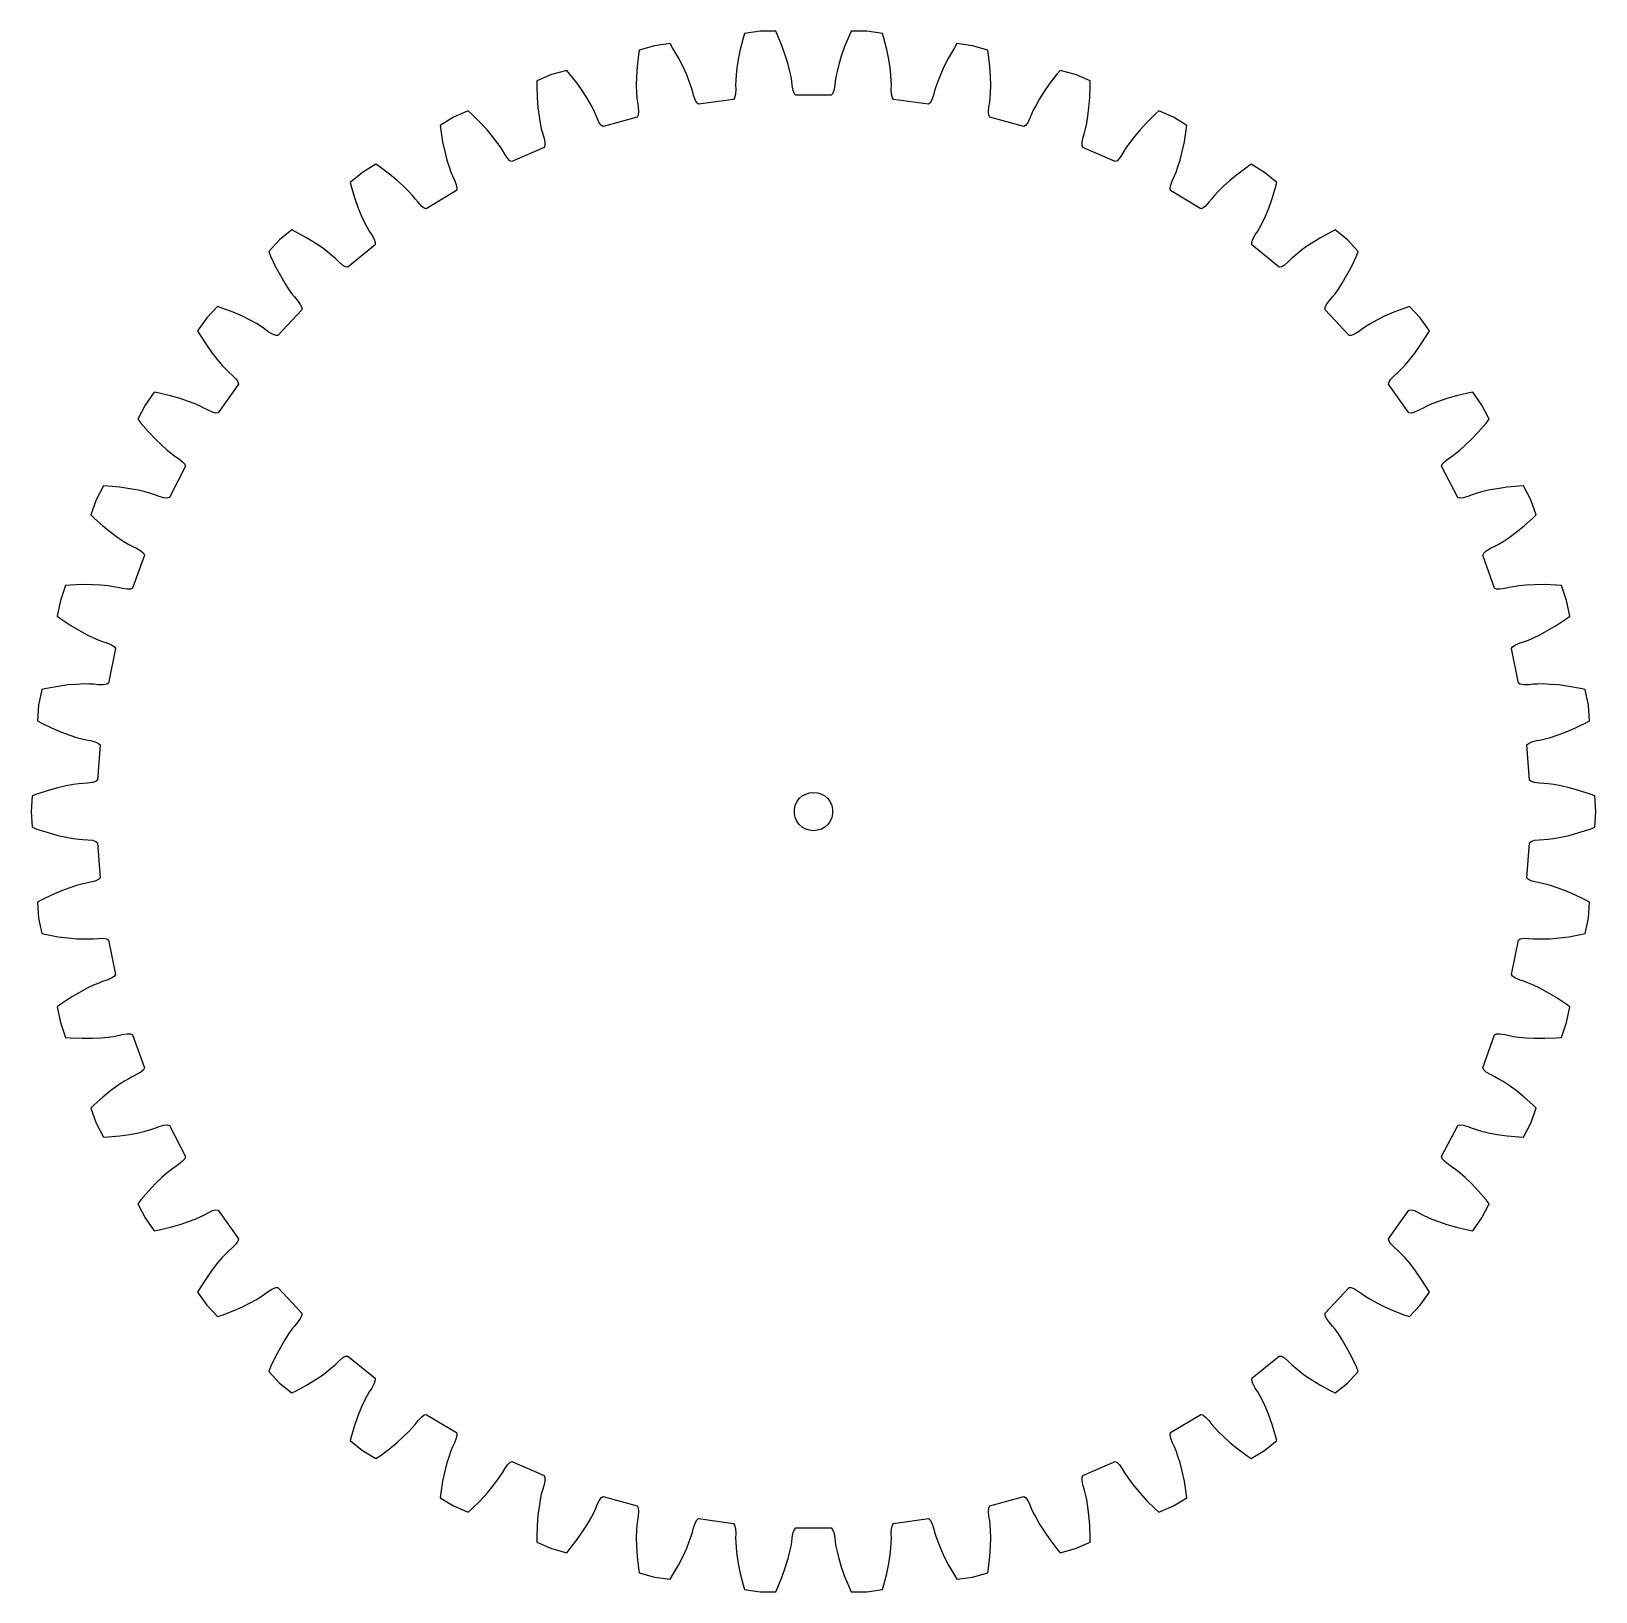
# Model space of a CAD drawing. Extents: x 0 to 122, y 0 to 122.
import ezdxf

# ---------------------------------------------------------------- set-up
doc = ezdxf.new("R2010")
doc.units = 0

msp = doc.modelspace()

# ---------------------------------------------------------------- linework, layer by layer
for p, q in [((55.61, 121.41), (55.39, 120.53)), ((55.72, 121.78), (55.61, 121.41)), ((56.94, 121.95), (55.72, 121.78)), ((58.18, 121.95), (56.94, 121.95)), ((58.34, 121.6), (58.18, 121.95)), ((58.68, 120.75), (58.34, 121.6)), ((63.89, 121.6), (63.55, 120.75)), ((64.05, 121.95), (63.89, 121.6)), ((65.29, 121.95), (64.05, 121.95)), ((66.51, 121.78), (65.29, 121.95)), ((66.62, 121.41), (66.51, 121.78)), ((66.84, 120.53), (66.62, 121.41)), ((47.43, 120.1), (47.33, 119.19)), ((47.49, 120.48), (47.43, 120.1)), ((48.68, 120.81), (47.49, 120.48)), ((49.91, 120.98), (48.68, 120.81)), ((50.11, 120.66), (49.91, 120.98)), ((50.56, 119.86), (50.11, 120.66)), ((50.93, 119.16), (50.56, 119.86)), ((55.39, 120.53), (55.23, 119.75)), ((58.94, 120), (58.68, 120.75)), ((59.14, 119.35), (58.94, 120)), ((63.29, 120), (63.09, 119.35)), ((63.55, 120.75), (63.29, 120)), ((67, 119.75), (66.84, 120.53)), ((71.67, 119.86), (71.31, 119.16)), ((72.12, 120.66), (71.67, 119.86)), ((72.32, 120.98), (72.12, 120.66)), ((73.55, 120.81), (72.32, 120.98)), ((74.74, 120.48), (73.55, 120.81)), ((74.8, 120.1), (74.74, 120.48)), ((74.9, 119.19), (74.8, 120.1)), ((41.84, 118.89), (40.65, 118.56)), ((42.09, 118.6), (41.84, 118.89)), ((42.64, 117.88), (42.09, 118.6)), ((47.33, 119.19), (47.28, 118.4)), ((51.21, 118.54), (50.93, 119.16)), ((55.13, 119.08), (55.07, 118.53)), ((55.23, 119.75), (55.13, 119.08)), ((59.27, 118.81), (59.14, 119.35)), ((59.36, 118.38), (59.27, 118.81)), ((62.96, 118.81), (62.87, 118.38)), ((63.09, 119.35), (62.96, 118.81)), ((67.1, 119.08), (67, 119.75)), ((67.17, 118.53), (67.1, 119.08)), ((71.31, 119.16), (71.03, 118.54)), ((74.95, 118.4), (74.9, 119.19)), ((80.14, 118.6), (79.59, 117.88)), ((80.39, 118.89), (80.14, 118.6)), ((81.58, 118.56), (80.39, 118.89)), ((40.65, 118.56), (39.51, 118.07)), ((39.51, 118.07), (39.51, 117.68)), ((39.51, 117.68), (39.53, 116.77)), ((43.1, 117.23), (42.64, 117.88)), ((47.28, 118.4), (47.27, 117.72)), ((47.27, 117.72), (47.29, 117.17)), ((51.41, 118.02), (51.21, 118.54)), ((51.56, 117.61), (51.41, 118.02)), ((51.65, 117.3), (51.56, 117.61)), ((55.04, 117.4), (55.02, 117.02)), ((55.04, 118.09), (55.03, 117.76)), ((55.03, 117.76), (55.04, 117.4)), ((55.07, 118.53), (55.04, 118.09)), ((59.41, 118.06), (59.36, 118.38)), ((59.45, 117.7), (59.41, 118.06)), ((59.52, 117.32), (59.45, 117.7)), ((62.78, 117.7), (62.71, 117.32)), ((62.82, 118.06), (62.78, 117.7)), ((62.87, 118.38), (62.82, 118.06)), ((67.19, 118.09), (67.17, 118.53)), ((67.2, 117.76), (67.19, 118.09)), ((67.19, 117.4), (67.2, 117.76)), ((67.21, 117.02), (67.19, 117.4)), ((70.67, 117.61), (70.58, 117.3)), ((70.82, 118.02), (70.67, 117.61)), ((71.03, 118.54), (70.82, 118.02)), ((74.96, 117.72), (74.95, 118.4)), ((74.95, 117.17), (74.96, 117.72)), ((79.59, 117.88), (79.13, 117.23)), ((82.72, 118.07), (81.58, 118.56)), ((82.7, 116.77), (82.72, 117.68)), ((82.72, 117.68), (82.72, 118.07)), ((39.53, 116.77), (39.59, 115.98)), ((43.46, 116.66), (43.1, 117.23)), ((43.74, 116.17), (43.46, 116.66)), ((43.94, 115.78), (43.74, 116.17)), ((47.29, 117.17), (47.32, 116.73)), ((47.32, 116.73), (47.36, 116.41)), ((47.36, 116.41), (47.42, 116.05)), ((51.74, 116.95), (51.65, 117.3)), ((51.87, 116.58), (51.74, 116.95)), ((52, 116.35), (51.87, 116.58)), ((52.13, 116.24), (52, 116.35)), ((54.86, 116.61), (52.13, 116.24)), ((54.95, 116.75), (54.86, 116.61)), ((55.02, 117.02), (54.95, 116.75)), ((59.62, 117.07), (59.52, 117.32)), ((59.74, 116.95), (59.62, 117.07)), ((62.49, 116.95), (59.74, 116.95)), ((62.61, 117.07), (62.49, 116.95)), ((62.71, 117.32), (62.61, 117.07)), ((67.28, 116.75), (67.21, 117.02)), ((67.37, 116.61), (67.28, 116.75)), ((70.1, 116.24), (67.37, 116.61)), ((70.23, 116.35), (70.1, 116.24)), ((70.37, 116.58), (70.23, 116.35)), ((70.49, 116.95), (70.37, 116.58)), ((70.58, 117.3), (70.49, 116.95)), ((74.82, 116.05), (74.88, 116.41)), ((74.88, 116.41), (74.91, 116.73)), ((74.91, 116.73), (74.95, 117.17)), ((78.5, 116.17), (78.29, 115.78)), ((78.77, 116.66), (78.5, 116.17)), ((79.13, 117.23), (78.77, 116.66)), ((82.64, 115.98), (82.7, 116.77)), ((33, 115.24), (31.94, 114.59)), ((34.13, 115.73), (33, 115.24)), ((34.42, 115.47), (34.13, 115.73)), ((35.07, 114.83), (34.42, 115.47)), ((39.59, 115.98), (39.67, 115.31)), ((39.67, 115.31), (39.76, 114.76)), ((44.07, 115.48), (43.94, 115.78)), ((44.21, 115.15), (44.07, 115.48)), ((44.38, 114.8), (44.21, 115.15)), ((47.34, 115.24), (44.69, 114.5)), ((47.42, 115.39), (47.34, 115.24)), ((47.42, 116.05), (47.44, 115.66)), ((47.44, 115.66), (47.42, 115.39)), ((74.79, 115.66), (74.82, 116.05)), ((74.82, 115.39), (74.79, 115.66)), ((74.89, 115.24), (74.82, 115.39)), ((77.54, 114.5), (74.89, 115.24)), ((78.03, 115.15), (77.85, 114.8)), ((78.16, 115.48), (78.03, 115.15)), ((78.29, 115.78), (78.16, 115.48)), ((82.47, 114.76), (82.56, 115.31)), ((82.56, 115.31), (82.64, 115.98)), ((87.81, 115.47), (87.16, 114.83)), ((88.1, 115.73), (87.81, 115.47)), ((89.23, 115.24), (88.1, 115.73)), ((90.29, 114.59), (89.23, 115.24)), ((31.94, 114.59), (31.99, 114.21)), ((31.99, 114.21), (32.14, 113.31)), ((35.61, 114.25), (35.07, 114.83)), ((36.04, 113.73), (35.61, 114.25)), ((36.38, 113.29), (36.04, 113.73)), ((39.76, 114.76), (39.85, 114.33)), ((39.85, 114.33), (39.94, 114.02)), ((39.94, 114.02), (40.04, 113.67)), ((44.54, 114.59), (44.38, 114.8)), ((44.69, 114.5), (44.54, 114.59)), ((77.69, 114.59), (77.54, 114.5)), ((77.85, 114.8), (77.69, 114.59)), ((82.19, 113.67), (82.29, 114.02)), ((82.29, 114.02), (82.38, 114.33)), ((82.38, 114.33), (82.47, 114.76)), ((86.19, 113.73), (85.85, 113.29)), ((86.63, 114.25), (86.19, 113.73)), ((87.16, 114.83), (86.63, 114.25)), ((90.1, 113.31), (90.24, 114.21)), ((90.24, 114.21), (90.29, 114.59)), ((32.14, 113.31), (32.3, 112.54)), ((32.3, 112.54), (32.47, 111.88)), ((36.63, 112.93), (36.38, 113.29)), ((36.81, 112.66), (36.63, 112.93)), ((36.99, 112.34), (36.81, 112.66)), ((40.08, 112.86), (37.55, 111.76)), ((40.04, 113.67), (40.12, 113.29)), ((40.13, 113.02), (40.08, 112.86)), ((40.12, 113.29), (40.13, 113.02)), ((82.1, 113.02), (82.11, 113.29)), ((82.15, 112.86), (82.1, 113.02)), ((82.11, 113.29), (82.19, 113.67)), ((84.68, 111.76), (82.15, 112.86)), ((85.42, 112.66), (85.24, 112.34)), ((85.6, 112.93), (85.42, 112.66)), ((85.85, 113.29), (85.6, 112.93)), ((89.76, 111.88), (89.93, 112.54)), ((89.93, 112.54), (90.1, 113.31)), ((26.93, 111.55), (25.87, 110.9)), ((27.25, 111.33), (26.93, 111.55)), ((27.98, 110.78), (27.25, 111.33)), ((32.47, 111.88), (32.64, 111.35)), ((32.64, 111.35), (32.79, 110.94)), ((37.21, 112.02), (36.99, 112.34)), ((37.4, 111.83), (37.21, 112.02)), ((37.55, 111.76), (37.4, 111.83)), ((84.83, 111.83), (84.68, 111.76)), ((85.03, 112.02), (84.83, 111.83)), ((85.24, 112.34), (85.03, 112.02)), ((89.44, 110.94), (89.59, 111.35)), ((89.59, 111.35), (89.76, 111.88)), ((94.99, 111.33), (94.26, 110.78)), ((95.3, 111.55), (94.99, 111.33)), ((96.36, 110.9), (95.3, 111.55)), ((25.87, 110.9), (24.91, 110.12)), ((24.91, 110.12), (25.01, 109.75)), ((28.59, 110.28), (27.98, 110.78)), ((29.09, 109.83), (28.59, 110.28)), ((32.79, 110.94), (32.91, 110.64)), ((32.91, 110.64), (33.06, 110.31)), ((33.06, 110.31), (33.2, 109.95)), ((89.03, 109.95), (89.17, 110.31)), ((89.17, 110.31), (89.32, 110.64)), ((89.32, 110.64), (89.44, 110.94)), ((93.64, 110.28), (93.14, 109.83)), ((94.26, 110.78), (93.64, 110.28)), ((97.32, 110.12), (96.36, 110.9)), ((97.22, 109.75), (97.32, 110.12)), ((25.01, 109.75), (25.28, 108.88)), ((25.28, 108.88), (25.55, 108.13)), ((29.49, 109.43), (29.09, 109.83)), ((29.79, 109.11), (29.49, 109.43)), ((29.99, 108.86), (29.79, 109.11)), ((30.22, 108.58), (29.99, 108.86)), ((33.21, 109.51), (30.86, 108.08)), ((33.2, 109.95), (33.24, 109.68)), ((33.24, 109.68), (33.21, 109.51)), ((88.99, 109.68), (89.03, 109.95)), ((89.02, 109.51), (88.99, 109.68)), ((91.37, 108.08), (89.02, 109.51)), ((92.24, 108.86), (92.01, 108.58)), ((92.44, 109.11), (92.24, 108.86)), ((92.74, 109.43), (92.44, 109.11)), ((93.14, 109.83), (92.74, 109.43)), ((96.68, 108.13), (96.95, 108.88)), ((96.95, 108.88), (97.22, 109.75)), ((25.55, 108.13), (25.81, 107.51)), ((30.48, 108.29), (30.22, 108.58)), ((30.69, 108.13), (30.48, 108.29)), ((30.86, 108.08), (30.69, 108.13)), ((91.54, 108.13), (91.37, 108.08)), ((91.75, 108.29), (91.54, 108.13)), ((92.01, 108.58), (91.75, 108.29)), ((96.42, 107.51), (96.68, 108.13)), ((20.36, 106.42), (19.4, 105.64)), ((20.7, 106.25), (20.36, 106.42)), ((25.81, 107.51), (26.04, 107)), ((26.04, 107), (26.25, 106.61)), ((26.25, 106.61), (26.41, 106.33)), ((95.82, 106.33), (95.98, 106.61)), ((95.98, 106.61), (96.19, 107)), ((96.19, 107), (96.42, 107.51)), ((101.87, 106.42), (101.53, 106.25)), ((102.83, 105.64), (101.87, 106.42)), ((19.4, 105.64), (18.56, 104.73)), ((21.5, 105.81), (20.7, 106.25)), ((22.18, 105.39), (21.5, 105.81)), ((22.74, 105.01), (22.18, 105.39)), ((26.86, 105.26), (24.72, 103.52)), ((26.41, 106.33), (26.61, 106.03)), ((26.61, 106.03), (26.79, 105.69)), ((26.79, 105.69), (26.87, 105.43)), ((26.87, 105.43), (26.86, 105.26)), ((95.36, 105.43), (95.44, 105.69)), ((95.37, 105.26), (95.36, 105.43)), ((97.51, 103.52), (95.37, 105.26)), ((95.44, 105.69), (95.62, 106.03)), ((95.62, 106.03), (95.82, 106.33)), ((100.05, 105.39), (99.49, 105.01)), ((100.73, 105.81), (100.05, 105.39)), ((101.53, 106.25), (100.73, 105.81)), ((103.67, 104.73), (102.83, 105.64)), ((18.56, 104.73), (18.7, 104.38)), ((18.7, 104.38), (19.09, 103.55)), ((23.18, 104.68), (22.74, 105.01)), ((23.52, 104.4), (23.18, 104.68)), ((23.76, 104.18), (23.52, 104.4)), ((24.02, 103.93), (23.76, 104.18)), ((24.32, 103.68), (24.02, 103.93)), ((98.21, 103.93), (97.91, 103.68)), ((98.47, 104.18), (98.21, 103.93)), ((98.71, 104.4), (98.47, 104.18)), ((99.05, 104.68), (98.71, 104.4)), ((99.49, 105.01), (99.05, 104.68)), ((103.14, 103.55), (103.53, 104.38)), ((103.53, 104.38), (103.67, 104.73)), ((19.09, 103.55), (19.46, 102.85)), ((19.46, 102.85), (19.8, 102.27)), ((24.56, 103.55), (24.32, 103.68)), ((24.72, 103.52), (24.56, 103.55)), ((97.67, 103.55), (97.51, 103.52)), ((97.91, 103.68), (97.67, 103.55)), ((102.43, 102.27), (102.77, 102.85)), ((102.77, 102.85), (103.14, 103.55)), ((19.8, 102.27), (20.1, 101.8)), ((20.1, 101.8), (20.36, 101.44)), ((101.87, 101.44), (102.13, 101.8)), ((102.13, 101.8), (102.43, 102.27)), ((14.55, 100.45), (13.71, 99.54)), ((14.91, 100.32), (14.55, 100.45)), ((15.77, 100), (14.91, 100.32)), ((20.36, 101.44), (20.56, 101.19)), ((20.56, 101.19), (20.79, 100.91)), ((20.79, 100.91), (21.02, 100.6)), ((21.02, 100.6), (21.13, 100.35)), ((21.13, 100.35), (21.15, 100.18)), ((101.08, 100.18), (101.1, 100.35)), ((101.1, 100.35), (101.21, 100.6)), ((101.21, 100.6), (101.44, 100.91)), ((101.44, 100.91), (101.67, 101.19)), ((101.67, 101.19), (101.87, 101.44)), ((107.32, 100.32), (106.47, 100)), ((107.68, 100.45), (107.32, 100.32)), ((108.52, 99.54), (107.68, 100.45)), ((13.71, 99.54), (12.99, 98.53)), ((16.49, 99.68), (15.77, 100)), ((17.1, 99.38), (16.49, 99.68)), ((17.59, 99.1), (17.1, 99.38)), ((17.96, 98.87), (17.59, 99.1)), ((21.15, 100.18), (19.27, 98.17)), ((102.96, 98.17), (101.08, 100.18)), ((104.65, 99.1), (104.27, 98.87)), ((105.13, 99.38), (104.65, 99.1)), ((105.74, 99.68), (105.13, 99.38)), ((106.47, 100), (105.74, 99.68)), ((109.24, 98.53), (108.52, 99.54)), ((12.99, 98.53), (13.19, 98.2)), ((13.19, 98.2), (13.68, 97.44)), ((18.23, 98.69), (17.96, 98.87)), ((18.52, 98.47), (18.23, 98.69)), ((18.85, 98.27), (18.52, 98.47)), ((19.1, 98.17), (18.85, 98.27)), ((19.27, 98.17), (19.1, 98.17)), ((103.13, 98.17), (102.96, 98.17)), ((103.38, 98.27), (103.13, 98.17)), ((103.71, 98.47), (103.38, 98.27)), ((104, 98.69), (103.71, 98.47)), ((104.27, 98.87), (104, 98.69)), ((108.55, 97.44), (109.04, 98.2)), ((109.04, 98.2), (109.24, 98.53)), ((13.68, 97.44), (14.14, 96.79)), ((14.14, 96.79), (14.56, 96.26)), ((107.67, 96.26), (108.09, 96.79)), ((108.09, 96.79), (108.55, 97.44)), ((14.56, 96.26), (14.92, 95.83)), ((14.92, 95.83), (15.23, 95.51)), ((15.23, 95.51), (15.46, 95.29)), ((106.77, 95.29), (107, 95.51)), ((107, 95.51), (107.31, 95.83)), ((107.31, 95.83), (107.67, 96.26)), ((16.18, 94.38), (14.59, 92.13)), ((15.46, 95.29), (15.73, 95.05)), ((15.73, 95.05), (16, 94.77)), ((16, 94.77), (16.14, 94.54)), ((16.14, 94.54), (16.18, 94.38)), ((106.05, 94.38), (106.09, 94.54)), ((107.64, 92.13), (106.05, 94.38)), ((106.09, 94.54), (106.23, 94.77)), ((106.23, 94.77), (106.5, 95.05)), ((106.5, 95.05), (106.77, 95.29)), ((9.61, 93.74), (8.9, 92.73)), ((9.99, 93.67), (9.61, 93.74)), ((10.87, 93.46), (9.99, 93.67)), ((11.64, 93.24), (10.87, 93.46)), ((12.28, 93.02), (11.64, 93.24)), ((12.8, 92.82), (12.28, 93.02)), ((109.95, 93.02), (109.43, 92.82)), ((110.59, 93.24), (109.95, 93.02)), ((111.36, 93.46), (110.59, 93.24)), ((112.24, 93.67), (111.36, 93.46)), ((112.62, 93.74), (112.24, 93.67)), ((113.33, 92.73), (112.62, 93.74)), ((8.9, 92.73), (8.33, 91.63)), ((13.2, 92.64), (12.8, 92.82)), ((13.49, 92.5), (13.2, 92.64)), ((13.81, 92.33), (13.49, 92.5)), ((14.16, 92.17), (13.81, 92.33)), ((14.43, 92.11), (14.16, 92.17)), ((14.59, 92.13), (14.43, 92.11)), ((107.81, 92.11), (107.64, 92.13)), ((108.07, 92.17), (107.81, 92.11)), ((108.42, 92.33), (108.07, 92.17)), ((108.74, 92.5), (108.42, 92.33)), ((109.03, 92.64), (108.74, 92.5)), ((109.43, 92.82), (109.03, 92.64)), ((113.9, 91.63), (113.33, 92.73)), ((8.33, 91.63), (8.56, 91.33)), ((8.56, 91.33), (9.16, 90.64)), ((9.16, 90.64), (9.7, 90.06)), ((112.53, 90.06), (113.07, 90.64)), ((113.07, 90.64), (113.67, 91.33)), ((113.67, 91.33), (113.9, 91.63)), ((9.7, 90.06), (10.19, 89.59)), ((10.19, 89.59), (10.61, 89.22)), ((111.62, 89.22), (112.04, 89.59)), ((112.04, 89.59), (112.53, 90.06)), ((10.61, 89.22), (10.95, 88.94)), ((10.95, 88.94), (11.21, 88.75)), ((11.21, 88.75), (11.51, 88.55)), ((11.51, 88.55), (11.81, 88.31)), ((11.81, 88.31), (11.99, 88.11)), ((11.99, 88.11), (12.05, 87.95)), ((110.18, 87.95), (110.24, 88.11)), ((110.24, 88.11), (110.42, 88.31)), ((110.42, 88.31), (110.72, 88.55)), ((110.72, 88.55), (111.02, 88.75)), ((111.02, 88.75), (111.28, 88.94)), ((111.28, 88.94), (111.62, 89.22)), ((12.05, 87.95), (10.79, 85.5)), ((111.45, 85.5), (110.18, 87.95)), ((5.63, 86.42), (5.06, 85.32)), ((6.01, 86.4), (5.63, 86.42)), ((6.92, 86.31), (6.01, 86.4)), ((7.7, 86.2), (6.92, 86.31)), ((8.37, 86.08), (7.7, 86.2)), ((8.91, 85.95), (8.37, 86.08)), ((9.34, 85.83), (8.91, 85.95)), ((9.64, 85.72), (9.34, 85.83)), ((9.98, 85.59), (9.64, 85.72)), ((10.35, 85.49), (9.98, 85.59)), ((112.25, 85.59), (111.88, 85.49)), ((112.59, 85.72), (112.25, 85.59)), ((112.9, 85.83), (112.59, 85.72)), ((113.32, 85.95), (112.9, 85.83)), ((113.86, 86.08), (113.32, 85.95)), ((114.53, 86.2), (113.86, 86.08)), ((115.31, 86.31), (114.53, 86.2)), ((116.22, 86.4), (115.31, 86.31)), ((116.6, 86.42), (116.22, 86.4)), ((117.17, 85.32), (116.6, 86.42)), ((5.06, 85.32), (4.65, 84.16)), ((10.62, 85.46), (10.35, 85.49)), ((10.79, 85.5), (10.62, 85.46)), ((111.61, 85.46), (111.45, 85.5)), ((111.88, 85.49), (111.61, 85.46)), ((117.59, 84.16), (117.17, 85.32)), ((4.65, 84.16), (4.92, 83.89)), ((4.92, 83.89), (5.6, 83.29)), ((5.6, 83.29), (6.22, 82.79)), ((116.01, 82.79), (116.63, 83.29)), ((116.63, 83.29), (117.31, 83.89)), ((117.31, 83.89), (117.59, 84.16)), ((6.22, 82.79), (6.77, 82.39)), ((6.77, 82.39), (7.23, 82.08)), ((7.23, 82.08), (7.61, 81.85)), ((114.62, 81.85), (115, 82.08)), ((115, 82.08), (115.46, 82.39)), ((115.46, 82.39), (116.01, 82.79)), ((7.61, 81.85), (7.89, 81.7)), ((7.89, 81.7), (8.22, 81.54)), ((8.84, 81.01), (7.91, 78.42)), ((8.22, 81.54), (8.55, 81.34)), ((8.55, 81.34), (8.76, 81.16)), ((8.76, 81.16), (8.84, 81.01)), ((113.4, 81.01), (113.48, 81.16)), ((114.32, 78.42), (113.4, 81.01)), ((113.48, 81.16), (113.68, 81.34)), ((113.68, 81.34), (114.01, 81.54)), ((114.01, 81.54), (114.34, 81.7)), ((114.34, 81.7), (114.62, 81.85)), ((2.68, 78.63), (2.27, 77.46)), ((3.06, 78.66), (2.68, 78.63)), ((3.97, 78.7), (3.06, 78.66)), ((4.77, 78.69), (3.97, 78.7)), ((5.44, 78.66), (4.77, 78.69)), ((6, 78.61), (5.44, 78.66)), ((6.43, 78.54), (6, 78.61)), ((6.75, 78.48), (6.43, 78.54)), ((7.1, 78.4), (6.75, 78.48)), ((7.49, 78.34), (7.1, 78.4)), ((7.76, 78.35), (7.49, 78.34)), ((7.91, 78.42), (7.76, 78.35)), ((114.47, 78.35), (114.32, 78.42)), ((114.75, 78.34), (114.47, 78.35)), ((115.13, 78.4), (114.75, 78.34)), ((115.48, 78.48), (115.13, 78.4)), ((115.8, 78.54), (115.48, 78.48)), ((116.23, 78.61), (115.8, 78.54)), ((116.79, 78.66), (116.23, 78.61)), ((117.46, 78.69), (116.79, 78.66)), ((118.26, 78.7), (117.46, 78.69)), ((119.17, 78.66), (118.26, 78.7)), ((119.55, 78.63), (119.17, 78.66)), ((119.96, 77.46), (119.55, 78.63)), ((2.27, 77.46), (2.01, 76.25)), ((120.22, 76.25), (119.96, 77.46)), ((2.01, 76.25), (2.32, 76.02)), ((2.32, 76.02), (3.08, 75.52)), ((119.15, 75.52), (119.91, 76.02)), ((119.91, 76.02), (120.22, 76.25)), ((3.08, 75.52), (3.76, 75.11)), ((3.76, 75.11), (4.36, 74.79)), ((4.36, 74.79), (4.86, 74.55)), ((117.37, 74.55), (117.87, 74.79)), ((117.87, 74.79), (118.47, 75.11)), ((118.47, 75.11), (119.15, 75.52)), ((4.86, 74.55), (5.27, 74.37)), ((5.27, 74.37), (5.57, 74.26)), ((5.57, 74.26), (5.91, 74.15)), ((5.91, 74.15), (6.27, 74)), ((6.59, 73.71), (6.03, 71.01)), ((6.27, 74), (6.49, 73.85)), ((6.49, 73.85), (6.59, 73.71)), ((115.64, 73.71), (115.74, 73.85)), ((116.2, 71.01), (115.64, 73.71)), ((115.74, 73.85), (115.96, 74)), ((115.96, 74), (116.32, 74.15)), ((116.32, 74.15), (116.66, 74.26)), ((116.66, 74.26), (116.97, 74.37)), ((116.97, 74.37), (117.37, 74.55)), ((3.55, 70.91), (2.88, 70.86)), ((4.11, 70.94), (3.55, 70.91)), ((4.55, 70.93), (4.11, 70.94)), ((4.87, 70.92), (4.55, 70.93)), ((5.24, 70.88), (4.87, 70.92)), ((5.89, 70.93), (5.62, 70.88)), ((6.03, 71.01), (5.89, 70.93)), ((116.34, 70.93), (116.2, 71.01)), ((116.61, 70.88), (116.34, 70.93)), ((117.36, 70.92), (117, 70.88)), ((117.68, 70.93), (117.36, 70.92)), ((118.12, 70.94), (117.68, 70.93)), ((118.68, 70.91), (118.12, 70.94)), ((119.35, 70.86), (118.68, 70.91)), ((0.82, 70.51), (0.57, 69.29)), ((1.19, 70.59), (0.82, 70.51)), ((2.09, 70.75), (1.19, 70.59)), ((2.88, 70.86), (2.09, 70.75)), ((5.62, 70.88), (5.24, 70.88)), ((117, 70.88), (116.61, 70.88)), ((120.14, 70.75), (119.35, 70.86)), ((121.04, 70.59), (120.14, 70.75)), ((121.41, 70.51), (121.04, 70.59)), ((121.66, 69.29), (121.41, 70.51)), ((0.57, 69.29), (0.48, 68.06)), ((121.75, 68.06), (121.66, 69.29)), ((0.48, 68.06), (0.82, 67.88)), ((0.82, 67.88), (1.64, 67.48)), ((1.64, 67.48), (2.37, 67.17)), ((119.86, 67.17), (120.59, 67.48)), ((120.59, 67.48), (121.41, 67.88)), ((121.41, 67.88), (121.75, 68.06)), ((2.37, 67.17), (3.01, 66.93)), ((3.01, 66.93), (3.54, 66.76)), ((3.54, 66.76), (3.96, 66.64)), ((3.96, 66.64), (4.28, 66.57)), ((4.28, 66.57), (4.63, 66.51)), ((4.63, 66.51), (5, 66.41)), ((5, 66.41), (5.25, 66.29)), ((5.37, 66.17), (5.18, 63.42)), ((5.25, 66.29), (5.37, 66.17)), ((116.86, 66.17), (116.98, 66.29)), ((117.05, 63.42), (116.86, 66.17)), ((116.98, 66.29), (117.23, 66.41)), ((117.23, 66.41), (117.6, 66.51)), ((117.6, 66.51), (117.96, 66.57)), ((117.96, 66.57), (118.27, 66.64)), ((118.27, 66.64), (118.69, 66.76)), ((118.69, 66.76), (119.23, 66.93)), ((119.23, 66.93), (119.86, 67.17)), ((0.44, 62.34), (0.08, 62.21)), ((1.31, 62.62), (0.44, 62.34)), ((2.08, 62.83), (1.31, 62.62)), ((2.73, 62.98), (2.08, 62.83)), ((3.28, 63.08), (2.73, 62.98)), ((3.72, 63.14), (3.28, 63.08)), ((4.04, 63.17), (3.72, 63.14)), ((4.41, 63.18), (4.04, 63.17)), ((4.79, 63.23), (4.41, 63.18)), ((5.05, 63.31), (4.79, 63.23)), ((5.18, 63.42), (5.05, 63.31)), ((60.23, 62.19), (60.51, 62.34)), ((60.51, 62.34), (60.8, 62.44)), ((60.8, 62.44), (61.12, 62.47)), ((61.12, 62.47), (61.43, 62.44)), ((61.43, 62.44), (61.73, 62.34)), ((61.73, 62.34), (62, 62.19)), ((117.18, 63.31), (117.05, 63.42)), ((117.44, 63.23), (117.18, 63.31)), ((117.82, 63.18), (117.44, 63.23)), ((118.19, 63.17), (117.82, 63.18)), ((118.51, 63.14), (118.19, 63.17)), ((118.95, 63.08), (118.51, 63.14)), ((119.5, 62.98), (118.95, 63.08)), ((120.16, 62.83), (119.5, 62.98)), ((120.92, 62.62), (120.16, 62.83)), ((121.79, 62.34), (120.92, 62.62)), ((122.15, 62.21), (121.79, 62.34)), ((0.08, 62.21), (0, 60.97)), ((59.62, 61.13), (59.69, 61.44)), ((59.62, 60.82), (59.62, 61.13)), ((59.69, 61.44), (59.82, 61.72)), ((59.82, 61.72), (60, 61.98)), ((60, 61.98), (60.23, 62.19)), ((62, 62.19), (62.23, 61.98)), ((62.23, 61.98), (62.41, 61.72)), ((62.41, 61.72), (62.54, 61.44)), ((62.54, 61.44), (62.61, 61.13)), ((62.61, 61.13), (62.61, 60.82)), ((122.23, 60.97), (122.15, 62.21)), ((0, 60.97), (0.08, 59.74)), ((59.69, 60.51), (59.62, 60.82)), ((59.82, 60.22), (59.69, 60.51)), ((60, 59.97), (59.82, 60.22)), ((60.23, 59.76), (60, 59.97)), ((62.23, 59.97), (62, 59.76)), ((62.41, 60.22), (62.23, 59.97)), ((62.54, 60.51), (62.41, 60.22)), ((62.61, 60.82), (62.54, 60.51)), ((122.15, 59.74), (122.23, 60.97)), ((0.08, 59.74), (0.44, 59.6)), ((0.44, 59.6), (1.31, 59.32)), ((1.31, 59.32), (2.08, 59.11)), ((2.08, 59.11), (2.73, 58.96)), ((2.73, 58.96), (3.28, 58.86)), ((3.28, 58.86), (3.72, 58.81)), ((3.72, 58.81), (4.04, 58.78)), ((4.04, 58.78), (4.41, 58.76)), ((4.41, 58.76), (4.79, 58.72)), ((4.79, 58.72), (5.05, 58.63)), ((60.51, 59.6), (60.23, 59.76)), ((60.8, 59.51), (60.51, 59.6)), ((61.12, 59.47), (60.8, 59.51)), ((61.43, 59.51), (61.12, 59.47)), ((61.73, 59.6), (61.43, 59.51)), ((62, 59.76), (61.73, 59.6)), ((117.18, 58.63), (117.44, 58.72)), ((117.44, 58.72), (117.82, 58.76)), ((117.82, 58.76), (118.19, 58.78)), ((118.19, 58.78), (118.51, 58.81)), ((118.51, 58.81), (118.95, 58.86)), ((118.95, 58.86), (119.5, 58.96)), ((119.5, 58.96), (120.16, 59.11)), ((120.16, 59.11), (120.92, 59.32)), ((120.92, 59.32), (121.79, 59.6)), ((121.79, 59.6), (122.15, 59.74)), ((5.05, 58.63), (5.18, 58.53)), ((5.18, 58.53), (5.37, 55.78)), ((116.86, 55.78), (117.05, 58.53)), ((117.05, 58.53), (117.18, 58.63)), ((3.01, 55.01), (2.37, 54.78)), ((3.54, 55.19), (3.01, 55.01)), ((3.96, 55.3), (3.54, 55.19)), ((4.28, 55.37), (3.96, 55.3)), ((4.63, 55.44), (4.28, 55.37)), ((5, 55.54), (4.63, 55.44)), ((5.25, 55.66), (5, 55.54)), ((5.37, 55.78), (5.25, 55.66)), ((116.98, 55.66), (116.86, 55.78)), ((117.23, 55.54), (116.98, 55.66)), ((117.6, 55.44), (117.23, 55.54)), ((117.96, 55.37), (117.6, 55.44)), ((118.27, 55.3), (117.96, 55.37)), ((118.69, 55.19), (118.27, 55.3)), ((119.23, 55.01), (118.69, 55.19)), ((119.86, 54.78), (119.23, 55.01)), ((0.82, 54.07), (0.48, 53.89)), ((0.48, 53.89), (0.57, 52.65)), ((1.64, 54.46), (0.82, 54.07)), ((2.37, 54.78), (1.64, 54.46)), ((120.59, 54.46), (119.86, 54.78)), ((121.41, 54.07), (120.59, 54.46)), ((121.75, 53.89), (121.41, 54.07)), ((121.66, 52.65), (121.75, 53.89)), ((0.57, 52.65), (0.82, 51.44)), ((121.41, 51.44), (121.66, 52.65)), ((0.82, 51.44), (1.19, 51.36)), ((1.19, 51.36), (2.09, 51.19)), ((120.14, 51.19), (121.04, 51.36)), ((121.04, 51.36), (121.41, 51.44)), ((2.09, 51.19), (2.88, 51.09)), ((2.88, 51.09), (3.55, 51.03)), ((3.55, 51.03), (4.11, 51.01)), ((4.11, 51.01), (4.55, 51.01)), ((4.55, 51.01), (4.87, 51.03)), ((4.87, 51.03), (5.24, 51.06)), ((5.24, 51.06), (5.62, 51.07)), ((5.62, 51.07), (5.89, 51.02)), ((5.89, 51.02), (6.03, 50.93)), ((6.03, 50.93), (6.59, 48.24)), ((115.64, 48.24), (116.2, 50.93)), ((116.2, 50.93), (116.34, 51.02)), ((116.34, 51.02), (116.61, 51.07)), ((116.61, 51.07), (117, 51.06)), ((117, 51.06), (117.36, 51.03)), ((117.36, 51.03), (117.68, 51.01)), ((117.68, 51.01), (118.12, 51.01)), ((118.12, 51.01), (118.68, 51.03)), ((118.68, 51.03), (119.35, 51.09)), ((119.35, 51.09), (120.14, 51.19)), ((5.57, 47.69), (5.27, 47.57)), ((5.91, 47.8), (5.57, 47.69)), ((6.27, 47.95), (5.91, 47.8)), ((6.49, 48.1), (6.27, 47.95)), ((6.59, 48.24), (6.49, 48.1)), ((115.74, 48.1), (115.64, 48.24)), ((115.96, 47.95), (115.74, 48.1)), ((116.32, 47.8), (115.96, 47.95)), ((116.66, 47.69), (116.32, 47.8)), ((116.97, 47.57), (116.66, 47.69)), ((3.76, 46.84), (3.08, 46.43)), ((4.36, 47.16), (3.76, 46.84)), ((4.86, 47.4), (4.36, 47.16)), ((5.27, 47.57), (4.86, 47.4)), ((117.37, 47.4), (116.97, 47.57)), ((117.87, 47.16), (117.37, 47.4)), ((118.47, 46.84), (117.87, 47.16)), ((119.15, 46.43), (118.47, 46.84)), ((2.32, 45.92), (2.01, 45.7)), ((2.01, 45.7), (2.27, 44.48)), ((3.08, 46.43), (2.32, 45.92)), ((119.91, 45.92), (119.15, 46.43)), ((120.22, 45.7), (119.91, 45.92)), ((119.96, 44.48), (120.22, 45.7)), ((2.27, 44.48), (2.68, 43.32)), ((119.55, 43.32), (119.96, 44.48)), ((2.68, 43.32), (3.06, 43.29)), ((3.06, 43.29), (3.97, 43.25)), ((3.97, 43.25), (4.77, 43.25)), ((4.77, 43.25), (5.44, 43.29)), ((5.44, 43.29), (6, 43.34)), ((6, 43.34), (6.43, 43.4)), ((6.43, 43.4), (6.75, 43.46)), ((6.75, 43.46), (7.1, 43.55)), ((7.1, 43.55), (7.49, 43.6)), ((7.49, 43.6), (7.76, 43.59)), ((7.76, 43.59), (7.91, 43.53)), ((7.91, 43.53), (8.84, 40.93)), ((113.4, 40.93), (114.32, 43.53)), ((114.32, 43.53), (114.47, 43.59)), ((114.47, 43.59), (114.75, 43.6)), ((114.75, 43.6), (115.13, 43.55)), ((115.13, 43.55), (115.48, 43.46)), ((115.48, 43.46), (115.8, 43.4)), ((115.8, 43.4), (116.23, 43.34)), ((116.23, 43.34), (116.79, 43.29)), ((116.79, 43.29), (117.46, 43.25)), ((117.46, 43.25), (118.26, 43.25)), ((118.26, 43.25), (119.17, 43.29)), ((119.17, 43.29), (119.55, 43.32)), ((8.22, 40.41), (7.89, 40.25)), ((8.55, 40.6), (8.22, 40.41)), ((8.76, 40.78), (8.55, 40.6)), ((8.84, 40.93), (8.76, 40.78)), ((113.48, 40.78), (113.4, 40.93)), ((113.68, 40.6), (113.48, 40.78)), ((114.01, 40.41), (113.68, 40.6)), ((114.34, 40.25), (114.01, 40.41)), ((6.22, 39.16), (5.6, 38.66)), ((6.77, 39.56), (6.22, 39.16)), ((7.23, 39.87), (6.77, 39.56)), ((7.61, 40.09), (7.23, 39.87)), ((7.89, 40.25), (7.61, 40.09)), ((114.62, 40.09), (114.34, 40.25)), ((115, 39.87), (114.62, 40.09)), ((115.46, 39.56), (115, 39.87)), ((116.01, 39.16), (115.46, 39.56)), ((116.63, 38.66), (116.01, 39.16)), ((4.92, 38.06), (4.65, 37.79)), ((5.6, 38.66), (4.92, 38.06)), ((117.31, 38.06), (116.63, 38.66)), ((117.59, 37.79), (117.31, 38.06)), ((4.65, 37.79), (5.06, 36.62)), ((117.17, 36.62), (117.59, 37.79)), ((5.06, 36.62), (5.63, 35.53)), ((5.63, 35.53), (6.01, 35.55)), ((6.01, 35.55), (6.92, 35.63)), ((6.92, 35.63), (7.7, 35.74)), ((7.7, 35.74), (8.37, 35.87)), ((8.37, 35.87), (8.91, 36)), ((8.91, 36), (9.34, 36.12)), ((9.34, 36.12), (9.64, 36.22)), ((9.64, 36.22), (9.98, 36.35)), ((9.98, 36.35), (10.35, 36.46)), ((10.35, 36.46), (10.62, 36.49)), ((10.62, 36.49), (10.79, 36.44)), ((10.79, 36.44), (12.05, 34)), ((110.18, 34), (111.45, 36.44)), ((111.45, 36.44), (111.61, 36.49)), ((111.61, 36.49), (111.88, 36.46)), ((111.88, 36.46), (112.25, 36.35)), ((112.25, 36.35), (112.59, 36.22)), ((112.59, 36.22), (112.9, 36.12)), ((112.9, 36.12), (113.32, 36)), ((113.32, 36), (113.86, 35.87)), ((113.86, 35.87), (114.53, 35.74)), ((114.53, 35.74), (115.31, 35.63)), ((115.31, 35.63), (116.22, 35.55)), ((116.22, 35.55), (116.6, 35.53)), ((116.6, 35.53), (117.17, 36.62)), ((10.95, 33), (10.61, 32.73)), ((11.21, 33.19), (10.95, 33)), ((11.51, 33.39), (11.21, 33.19)), ((11.81, 33.64), (11.51, 33.39)), ((11.99, 33.84), (11.81, 33.64)), ((12.05, 34), (11.99, 33.84)), ((110.24, 33.84), (110.18, 34)), ((110.42, 33.64), (110.24, 33.84)), ((110.72, 33.39), (110.42, 33.64)), ((111.02, 33.19), (110.72, 33.39)), ((111.28, 33), (111.02, 33.19)), ((111.62, 32.73), (111.28, 33)), ((9.7, 31.89), (9.16, 31.31)), ((10.19, 32.36), (9.7, 31.89)), ((10.61, 32.73), (10.19, 32.36)), ((112.04, 32.36), (111.62, 32.73)), ((112.53, 31.89), (112.04, 32.36)), ((113.07, 31.31), (112.53, 31.89)), ((8.56, 30.62), (8.33, 30.32)), ((9.16, 31.31), (8.56, 30.62)), ((113.67, 30.62), (113.07, 31.31)), ((113.9, 30.32), (113.67, 30.62)), ((8.33, 30.32), (8.9, 29.22)), ((13.2, 29.3), (13.49, 29.44)), ((13.49, 29.44), (13.81, 29.62)), ((13.81, 29.62), (14.16, 29.78)), ((14.16, 29.78), (14.43, 29.84)), ((14.43, 29.84), (14.59, 29.82)), ((14.59, 29.82), (16.18, 27.57)), ((106.05, 27.57), (107.64, 29.82)), ((107.64, 29.82), (107.81, 29.84)), ((107.81, 29.84), (108.07, 29.78)), ((108.07, 29.78), (108.42, 29.62)), ((108.42, 29.62), (108.74, 29.44)), ((108.74, 29.44), (109.03, 29.3)), ((113.33, 29.22), (113.9, 30.32)), ((8.9, 29.22), (9.61, 28.21)), ((9.61, 28.21), (9.99, 28.28)), ((9.99, 28.28), (10.87, 28.49)), ((10.87, 28.49), (11.64, 28.71)), ((11.64, 28.71), (12.28, 28.92)), ((12.28, 28.92), (12.8, 29.12)), ((12.8, 29.12), (13.2, 29.3)), ((109.03, 29.3), (109.43, 29.12)), ((109.43, 29.12), (109.95, 28.92)), ((109.95, 28.92), (110.59, 28.71)), ((110.59, 28.71), (111.36, 28.49)), ((111.36, 28.49), (112.24, 28.28)), ((112.24, 28.28), (112.62, 28.21)), ((112.62, 28.21), (113.33, 29.22)), ((15.73, 26.9), (15.46, 26.66)), ((16, 27.18), (15.73, 26.9)), ((16.14, 27.4), (16, 27.18)), ((16.18, 27.57), (16.14, 27.4)), ((106.09, 27.4), (106.05, 27.57)), ((106.23, 27.18), (106.09, 27.4)), ((106.5, 26.9), (106.23, 27.18)), ((106.77, 26.66), (106.5, 26.9)), ((14.56, 25.69), (14.14, 25.16)), ((14.92, 26.11), (14.56, 25.69)), ((15.23, 26.43), (14.92, 26.11)), ((15.46, 26.66), (15.23, 26.43)), ((107, 26.43), (106.77, 26.66)), ((107.31, 26.11), (107, 26.43)), ((107.67, 25.69), (107.31, 26.11)), ((108.09, 25.16), (107.67, 25.69)), ((13.68, 24.51), (13.19, 23.75)), ((14.14, 25.16), (13.68, 24.51)), ((108.55, 24.51), (108.09, 25.16)), ((109.04, 23.75), (108.55, 24.51)), ((13.19, 23.75), (12.99, 23.41)), ((12.99, 23.41), (13.71, 22.4)), ((17.96, 23.07), (18.23, 23.25)), ((18.23, 23.25), (18.52, 23.47)), ((18.52, 23.47), (18.85, 23.67)), ((18.85, 23.67), (19.1, 23.77)), ((19.1, 23.77), (19.27, 23.77)), ((19.27, 23.77), (21.15, 21.76)), ((101.08, 21.76), (102.96, 23.77)), ((102.96, 23.77), (103.13, 23.77)), ((103.13, 23.77), (103.38, 23.67)), ((103.38, 23.67), (103.71, 23.47)), ((103.71, 23.47), (104, 23.25)), ((104, 23.25), (104.27, 23.07)), ((108.52, 22.4), (109.24, 23.41)), ((109.24, 23.41), (109.04, 23.75)), ((13.71, 22.4), (14.55, 21.5)), ((15.77, 21.95), (16.49, 22.27)), ((16.49, 22.27), (17.1, 22.57)), ((17.1, 22.57), (17.59, 22.84)), ((17.59, 22.84), (17.96, 23.07)), ((104.27, 23.07), (104.65, 22.84)), ((104.65, 22.84), (105.13, 22.57)), ((105.13, 22.57), (105.74, 22.27)), ((105.74, 22.27), (106.47, 21.95)), ((107.68, 21.5), (108.52, 22.4)), ((14.55, 21.5), (14.91, 21.62)), ((14.91, 21.62), (15.77, 21.95)), ((20.79, 21.04), (20.56, 20.76)), ((21.02, 21.35), (20.79, 21.04)), ((21.13, 21.59), (21.02, 21.35)), ((21.15, 21.76), (21.13, 21.59)), ((101.1, 21.59), (101.08, 21.76)), ((101.21, 21.35), (101.1, 21.59)), ((101.44, 21.04), (101.21, 21.35)), ((101.67, 20.76), (101.44, 21.04)), ((106.47, 21.95), (107.32, 21.62)), ((107.32, 21.62), (107.68, 21.5)), ((19.8, 19.68), (19.46, 19.09)), ((20.1, 20.15), (19.8, 19.68)), ((20.36, 20.51), (20.1, 20.15)), ((20.56, 20.76), (20.36, 20.51)), ((101.87, 20.51), (101.67, 20.76)), ((102.13, 20.15), (101.87, 20.51)), ((102.43, 19.68), (102.13, 20.15)), ((102.77, 19.09), (102.43, 19.68)), ((19.09, 18.39), (18.7, 17.57)), ((19.46, 19.09), (19.09, 18.39)), ((24.32, 18.27), (24.56, 18.4)), ((24.56, 18.4), (24.72, 18.42)), ((24.72, 18.42), (26.86, 16.69)), ((95.37, 16.69), (97.51, 18.42)), ((97.51, 18.42), (97.67, 18.4)), ((97.67, 18.4), (97.91, 18.27)), ((103.14, 18.39), (102.77, 19.09)), ((103.53, 17.57), (103.14, 18.39)), ((18.7, 17.57), (18.56, 17.21)), ((18.56, 17.21), (19.4, 16.31)), ((22.74, 16.93), (23.18, 17.27)), ((23.18, 17.27), (23.52, 17.55)), ((23.52, 17.55), (23.76, 17.76)), ((23.76, 17.76), (24.02, 18.02)), ((24.02, 18.02), (24.32, 18.27)), ((97.91, 18.27), (98.21, 18.02)), ((98.21, 18.02), (98.47, 17.76)), ((98.47, 17.76), (98.71, 17.55)), ((98.71, 17.55), (99.05, 17.27)), ((99.05, 17.27), (99.49, 16.93)), ((102.83, 16.31), (103.67, 17.21)), ((103.67, 17.21), (103.53, 17.57)), ((19.4, 16.31), (20.36, 15.53)), ((20.7, 15.7), (21.5, 16.14)), ((21.5, 16.14), (22.18, 16.55)), ((22.18, 16.55), (22.74, 16.93)), ((26.61, 15.92), (26.41, 15.61)), ((26.79, 16.26), (26.61, 15.92)), ((26.87, 16.52), (26.79, 16.26)), ((26.86, 16.69), (26.87, 16.52)), ((95.36, 16.52), (95.37, 16.69)), ((95.44, 16.26), (95.36, 16.52)), ((95.62, 15.92), (95.44, 16.26)), ((95.82, 15.61), (95.62, 15.92)), ((99.49, 16.93), (100.05, 16.55)), ((100.05, 16.55), (100.73, 16.14)), ((100.73, 16.14), (101.53, 15.7)), ((101.87, 15.53), (102.83, 16.31)), ((20.36, 15.53), (20.7, 15.7)), ((26.04, 14.94), (25.81, 14.44)), ((26.25, 15.33), (26.04, 14.94)), ((26.41, 15.61), (26.25, 15.33)), ((95.98, 15.33), (95.82, 15.61)), ((96.19, 14.94), (95.98, 15.33)), ((96.42, 14.44), (96.19, 14.94)), ((101.53, 15.7), (101.87, 15.53)), ((25.55, 13.81), (25.28, 13.07)), ((25.81, 14.44), (25.55, 13.81)), ((30.22, 13.37), (30.48, 13.65)), ((30.48, 13.65), (30.69, 13.82)), ((30.69, 13.82), (30.86, 13.86)), ((30.86, 13.86), (33.21, 12.43)), ((89.02, 12.43), (91.37, 13.86)), ((91.37, 13.86), (91.54, 13.82)), ((91.54, 13.82), (91.75, 13.65)), ((91.75, 13.65), (92.01, 13.37)), ((96.68, 13.81), (96.42, 14.44)), ((96.95, 13.07), (96.68, 13.81)), ((25.28, 13.07), (25.01, 12.19)), ((29.09, 12.12), (29.49, 12.51)), ((29.49, 12.51), (29.79, 12.83)), ((29.79, 12.83), (29.99, 13.08)), ((29.99, 13.08), (30.22, 13.37)), ((33.24, 12.27), (33.2, 12)), ((33.21, 12.43), (33.24, 12.27)), ((88.99, 12.27), (89.02, 12.43)), ((89.03, 12), (88.99, 12.27)), ((92.01, 13.37), (92.24, 13.08)), ((92.24, 13.08), (92.44, 12.83)), ((92.44, 12.83), (92.74, 12.51)), ((92.74, 12.51), (93.14, 12.12)), ((97.22, 12.19), (96.95, 13.07)), ((25.01, 12.19), (24.91, 11.82)), ((24.91, 11.82), (25.87, 11.04)), ((25.87, 11.04), (26.93, 10.4)), ((27.25, 10.62), (27.98, 11.16)), ((27.98, 11.16), (28.59, 11.67)), ((28.59, 11.67), (29.09, 12.12)), ((32.79, 11.01), (32.64, 10.6)), ((32.91, 11.31), (32.79, 11.01)), ((33.06, 11.64), (32.91, 11.31)), ((33.2, 12), (33.06, 11.64)), ((89.17, 11.64), (89.03, 12)), ((89.32, 11.31), (89.17, 11.64)), ((89.44, 11.01), (89.32, 11.31)), ((89.59, 10.6), (89.44, 11.01)), ((93.14, 12.12), (93.64, 11.67)), ((93.64, 11.67), (94.26, 11.16)), ((94.26, 11.16), (94.99, 10.62)), ((95.3, 10.4), (96.36, 11.04)), ((96.36, 11.04), (97.32, 11.82)), ((97.32, 11.82), (97.22, 12.19)), ((26.93, 10.4), (27.25, 10.62)), ((32.47, 10.06), (32.3, 9.41)), ((32.64, 10.6), (32.47, 10.06)), ((36.99, 9.61), (37.21, 9.92)), ((37.21, 9.92), (37.4, 10.11)), ((37.4, 10.11), (37.55, 10.18)), ((37.55, 10.18), (40.08, 9.09)), ((82.15, 9.09), (84.68, 10.18)), ((84.68, 10.18), (84.83, 10.11)), ((84.83, 10.11), (85.03, 9.92)), ((85.03, 9.92), (85.24, 9.61)), ((89.76, 10.06), (89.59, 10.6)), ((89.93, 9.41), (89.76, 10.06)), ((94.99, 10.62), (95.3, 10.4)), ((32.14, 8.63), (31.99, 7.73)), ((32.3, 9.41), (32.14, 8.63)), ((36.04, 8.21), (36.38, 8.66)), ((36.38, 8.66), (36.63, 9.02)), ((36.63, 9.02), (36.81, 9.29)), ((36.81, 9.29), (36.99, 9.61)), ((40.12, 8.65), (40.04, 8.28)), ((40.08, 9.09), (40.13, 8.92)), ((40.13, 8.92), (40.12, 8.65)), ((82.1, 8.92), (82.15, 9.09)), ((82.11, 8.65), (82.1, 8.92)), ((82.19, 8.28), (82.11, 8.65)), ((85.24, 9.61), (85.42, 9.29)), ((85.42, 9.29), (85.6, 9.02)), ((85.6, 9.02), (85.85, 8.66)), ((85.85, 8.66), (86.19, 8.21)), ((90.1, 8.63), (89.93, 9.41)), ((90.24, 7.73), (90.1, 8.63)), ((31.99, 7.73), (31.94, 7.35)), ((31.94, 7.35), (33, 6.71)), ((35.07, 7.11), (35.61, 7.7)), ((35.61, 7.7), (36.04, 8.21)), ((39.85, 7.62), (39.76, 7.19)), ((39.94, 7.93), (39.85, 7.62)), ((40.04, 8.28), (39.94, 7.93)), ((44.38, 7.14), (44.54, 7.36)), ((44.54, 7.36), (44.69, 7.45)), ((44.69, 7.45), (47.34, 6.7)), ((74.89, 6.7), (77.54, 7.45)), ((77.54, 7.45), (77.69, 7.36)), ((77.69, 7.36), (77.85, 7.14)), ((82.29, 7.93), (82.19, 8.28)), ((82.38, 7.62), (82.29, 7.93)), ((82.47, 7.19), (82.38, 7.62)), ((86.19, 8.21), (86.63, 7.7)), ((86.63, 7.7), (87.16, 7.11)), ((89.23, 6.71), (90.29, 7.35)), ((90.29, 7.35), (90.24, 7.73)), ((33, 6.71), (34.13, 6.22)), ((34.13, 6.22), (34.42, 6.47)), ((34.42, 6.47), (35.07, 7.11)), ((39.67, 6.64), (39.59, 5.97)), ((39.76, 7.19), (39.67, 6.64)), ((43.74, 5.78), (43.94, 6.17)), ((43.94, 6.17), (44.07, 6.46)), ((44.07, 6.46), (44.21, 6.8)), ((44.21, 6.8), (44.38, 7.14)), ((47.34, 6.7), (47.42, 6.55)), ((47.42, 6.55), (47.44, 6.28)), ((47.44, 6.28), (47.42, 5.9)), ((74.79, 6.28), (74.82, 6.55)), ((74.82, 5.9), (74.79, 6.28)), ((74.82, 6.55), (74.89, 6.7)), ((77.85, 7.14), (78.03, 6.8)), ((78.03, 6.8), (78.16, 6.46)), ((78.16, 6.46), (78.29, 6.17)), ((78.29, 6.17), (78.5, 5.78)), ((82.56, 6.64), (82.47, 7.19)), ((82.64, 5.97), (82.56, 6.64)), ((87.16, 7.11), (87.81, 6.47)), ((87.81, 6.47), (88.1, 6.22)), ((88.1, 6.22), (89.23, 6.71)), ((39.53, 5.17), (39.51, 4.26)), ((39.59, 5.97), (39.53, 5.17)), ((43.1, 4.72), (43.46, 5.29)), ((43.46, 5.29), (43.74, 5.78)), ((47.32, 5.22), (47.29, 4.78)), ((47.36, 5.54), (47.32, 5.22)), ((47.42, 5.9), (47.36, 5.54)), ((51.65, 4.65), (51.74, 5)), ((51.74, 5), (51.87, 5.36)), ((51.87, 5.36), (52, 5.6)), ((52, 5.6), (52.13, 5.71)), ((52.13, 5.71), (54.86, 5.33)), ((54.86, 5.33), (54.95, 5.19)), ((54.95, 5.19), (55.02, 4.93)), ((55.02, 4.93), (55.04, 4.55)), ((59.62, 4.87), (59.74, 5)), ((59.74, 5), (62.49, 5)), ((62.49, 5), (62.61, 4.87)), ((67.19, 4.55), (67.21, 4.93)), ((67.21, 4.93), (67.28, 5.19)), ((67.28, 5.19), (67.37, 5.33)), ((67.37, 5.33), (70.1, 5.71)), ((70.1, 5.71), (70.23, 5.6)), ((70.23, 5.6), (70.37, 5.36)), ((70.37, 5.36), (70.49, 5)), ((70.49, 5), (70.58, 4.65)), ((74.88, 5.54), (74.82, 5.9)), ((74.91, 5.22), (74.88, 5.54)), ((74.95, 4.78), (74.91, 5.22)), ((78.5, 5.78), (78.77, 5.29)), ((78.77, 5.29), (79.13, 4.72)), ((82.7, 5.17), (82.64, 5.97)), ((82.72, 4.26), (82.7, 5.17)), ((39.51, 4.26), (39.51, 3.88)), ((39.51, 3.88), (40.65, 3.39)), ((42.09, 3.35), (42.64, 4.07)), ((42.64, 4.07), (43.1, 4.72)), ((47.29, 4.78), (47.27, 4.22)), ((47.27, 4.22), (47.28, 3.55)), ((51.21, 3.4), (51.41, 3.92)), ((51.41, 3.92), (51.56, 4.34)), ((51.56, 4.34), (51.65, 4.65)), ((55.04, 4.55), (55.03, 4.18)), ((55.03, 4.18), (55.04, 3.86)), ((55.04, 3.86), (55.07, 3.42)), ((59.36, 3.56), (59.41, 3.88)), ((59.41, 3.88), (59.45, 4.25)), ((59.45, 4.25), (59.52, 4.62)), ((59.52, 4.62), (59.62, 4.87)), ((62.61, 4.87), (62.71, 4.62)), ((62.71, 4.62), (62.78, 4.25)), ((62.78, 4.25), (62.82, 3.88)), ((62.82, 3.88), (62.87, 3.56)), ((67.17, 3.42), (67.19, 3.86)), ((67.2, 4.18), (67.19, 4.55)), ((67.19, 3.86), (67.2, 4.18)), ((70.58, 4.65), (70.67, 4.34)), ((70.67, 4.34), (70.82, 3.92)), ((70.82, 3.92), (71.03, 3.4)), ((74.96, 4.22), (74.95, 4.78)), ((74.95, 3.55), (74.96, 4.22)), ((79.13, 4.72), (79.59, 4.07)), ((79.59, 4.07), (80.14, 3.35)), ((81.58, 3.39), (82.72, 3.88)), ((82.72, 3.88), (82.72, 4.26)), ((40.65, 3.39), (41.84, 3.05)), ((41.84, 3.05), (42.09, 3.35)), ((47.28, 3.55), (47.33, 2.75)), ((47.33, 2.75), (47.43, 1.85)), ((50.56, 2.08), (50.93, 2.79)), ((50.93, 2.79), (51.21, 3.4)), ((55.07, 3.42), (55.13, 2.87)), ((55.13, 2.87), (55.23, 2.2)), ((58.94, 1.94), (59.14, 2.59)), ((59.14, 2.59), (59.27, 3.13)), ((59.27, 3.13), (59.36, 3.56)), ((62.87, 3.56), (62.96, 3.13)), ((62.96, 3.13), (63.09, 2.59)), ((63.09, 2.59), (63.29, 1.94)), ((67, 2.2), (67.1, 2.87)), ((67.1, 2.87), (67.17, 3.42)), ((71.03, 3.4), (71.31, 2.79)), ((71.31, 2.79), (71.67, 2.08)), ((74.8, 1.85), (74.9, 2.75)), ((74.9, 2.75), (74.95, 3.55)), ((80.14, 3.35), (80.39, 3.05)), ((80.39, 3.05), (81.58, 3.39)), ((47.43, 1.85), (47.49, 1.47)), ((47.49, 1.47), (48.68, 1.14)), ((49.91, 0.97), (50.11, 1.29)), ((50.11, 1.29), (50.56, 2.08)), ((55.23, 2.2), (55.39, 1.42)), ((55.39, 1.42), (55.61, 0.54)), ((58.68, 1.19), (58.94, 1.94)), ((63.29, 1.94), (63.55, 1.19)), ((66.62, 0.54), (66.84, 1.42)), ((66.84, 1.42), (67, 2.2)), ((71.67, 2.08), (72.12, 1.29)), ((72.12, 1.29), (72.32, 0.97)), ((73.55, 1.14), (74.74, 1.47)), ((74.74, 1.47), (74.8, 1.85)), ((48.68, 1.14), (49.91, 0.97)), ((55.61, 0.54), (55.72, 0.17)), ((55.72, 0.17), (56.94, 0)), ((56.94, 0), (58.18, 0)), ((58.18, 0), (58.34, 0.35)), ((58.34, 0.35), (58.68, 1.19)), ((63.55, 1.19), (63.89, 0.35)), ((63.89, 0.35), (64.05, 0)), ((64.05, 0), (65.29, 0)), ((65.29, 0), (66.51, 0.17)), ((66.51, 0.17), (66.62, 0.54)), ((72.32, 0.97), (73.55, 1.14))]:
    msp.add_line(p, q)

doc.saveas('drawing.dxf')
